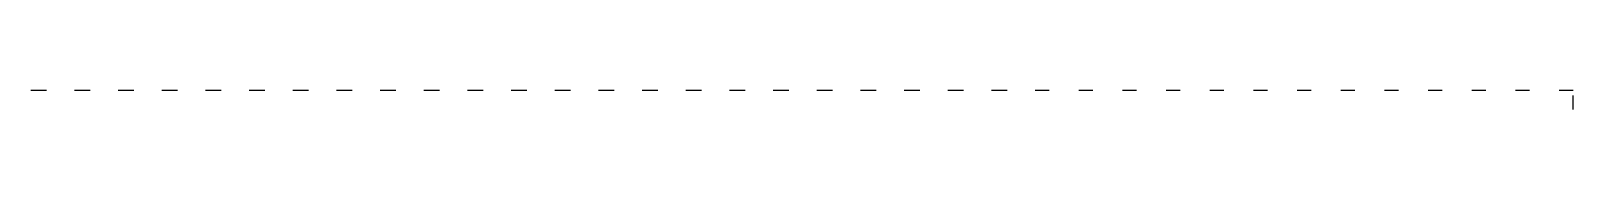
# Model space of a CAD drawing. Header units: millimetres. Extents: x 0 to 33.1, y 1.5 to 45.3.
# Drawn here: x 9.558 to 11.03, y 16.656 to 16.674 of the extents above; entities that cross this region are included whole.
import ezdxf

# ---------------------------------------------------------------- set-up
doc = ezdxf.new("R2010")
doc.units = ezdxf.units.MM
doc.header["$MEASUREMENT"] = 0
doc.layers.get('0').update_dxf_attribs({"linetype": 'CONTINUOUS'})

msp = doc.modelspace()

# ---------------------------------------------------------------- linework, layer by layer
at = {"color": 140, "linetype": 'Continuous'}
for p, q in [((9.57275, 16.6744), (9.55778, 16.6744)), ((9.61442, 16.6744), (9.59944, 16.6744)), ((9.65608, 16.6744), (9.64111, 16.6744)), ((9.69775, 16.6744), (9.68278, 16.6744)), ((9.73942, 16.6744), (9.72444, 16.6744)), ((9.78108, 16.6744), (9.76611, 16.6744)), ((9.82275, 16.6744), (9.80778, 16.6744)), ((9.86442, 16.6744), (9.84944, 16.6744)), ((9.90608, 16.6744), (9.89111, 16.6744)), ((9.94775, 16.6744), (9.93278, 16.6744)), ((9.98942, 16.6744), (9.97444, 16.6744)), ((10.0311, 16.6744), (10.0161, 16.6744)), ((10.0727, 16.6744), (10.0578, 16.6744)), ((10.1144, 16.6744), (10.0994, 16.6744)), ((10.1561, 16.6744), (10.1411, 16.6744)), ((10.1977, 16.6744), (10.1828, 16.6744)), ((10.2394, 16.6744), (10.2244, 16.6744)), ((10.2811, 16.6744), (10.2661, 16.6744)), ((10.3227, 16.6744), (10.3078, 16.6744)), ((10.3644, 16.6744), (10.3494, 16.6744)), ((10.4061, 16.6744), (10.3911, 16.6744)), ((10.4477, 16.6744), (10.4328, 16.6744)), ((10.4894, 16.6744), (10.4744, 16.6744)), ((10.5295, 16.6744), (10.5161, 16.6744)), ((10.5711, 16.6744), (10.5578, 16.6744)), ((10.6128, 16.6744), (10.5994, 16.6744)), ((10.6545, 16.6744), (10.6411, 16.6744)), ((10.6961, 16.6744), (10.6828, 16.6744)), ((10.7378, 16.6744), (10.7244, 16.6744)), ((10.7795, 16.6744), (10.7661, 16.6744)), ((10.8211, 16.6744), (10.8078, 16.6744)), ((10.8628, 16.6744), (10.8494, 16.6744)), ((10.9045, 16.6744), (10.8911, 16.6744)), ((10.9461, 16.6744), (10.9328, 16.6744)), ((10.9878, 16.6744), (10.9744, 16.6744)), ((11.0295, 16.6744), (11.0161, 16.6744)), ((11.0295, 16.6561), (11.0295, 16.6694))]:
    msp.add_line(p, q, dxfattribs=at)

doc.saveas('drawing.dxf')
